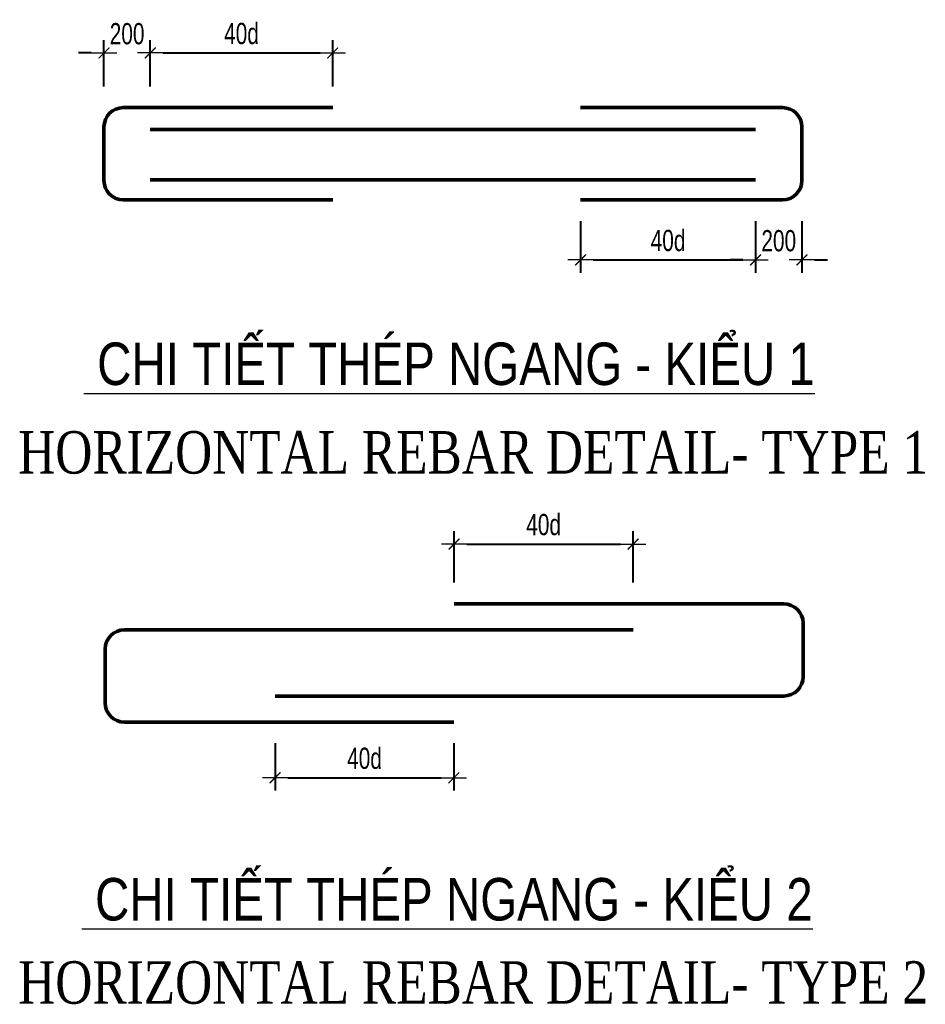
# Model space of a CAD drawing. Header units: millimetres. Extents: x 738475 to 1279438, y -34239 to 156422.
# Drawn here: x 1179553 to 1184881, y 87773 to 93569 of the extents above; entities that cross this region are included whole.
import ezdxf

# ---------------------------------------------------------------- set-up
doc = ezdxf.new("R2010")
doc.units = ezdxf.units.MM
doc.header["$MEASUREMENT"] = 0
doc.layers.get('Defpoints').update_dxf_attribs({"color": 151, "lineweight": 9})
for name, color, linetype, lineweight in [('NDC_S_DIM', 1, 'Continuous', 15), ('NDC_S_ENG TITLE', 3, 'Continuous', 20), ('NDC_S_VN TEXT', 7, 'Continuous', 20)]:
    doc.layers.add(name, color=color, linetype=linetype, lineweight=lineweight)
doc.layers.add('Reinforcement', color=4, linetype='Continuous')
doc.styles.add('ARIAL', font='arial.ttf', dxfattribs={"width": 0.8})
doc.styles.add('NDC_DIM', font='', dxfattribs={"width": 0.75})
doc.styles.add('VNTIMEH', font='vntimeh.shx', dxfattribs={"width": 0.8, "bigfont": 'vns.shx'})
doc.styles.get('NDC_DIM').set_extended_font_data('Dotum')
doc.dimstyles.new('NDC_dim_50', dxfattribs={"dimscale": 50, "dimtxt": 2.5, "dimasz": 1.5, "dimexe": 1.5, "dimexo": 2.5, "dimgap": 1, "dimtad": 1, "dimdec": 0, "dimzin": 0, "dimdsep": 46, "dimtxsty": 'NDC_DIM', "dimblk": 'DIMMARK', "dimcen": 0.09, "dimdle": 1.2, "dimclrd": 1, "dimclre": 1, "dimclrt": 3, "dimadec": 0, "dimazin": 0, "dimtfac": 1, "dimtdec": 0, "dimtix": 1, "dimtofl": 0, "dimtmove": 0, "dimatfit": 3, "dimfxl": 6, "dimfxlon": 1, "dimtolj": 1, "dimtzin": 0, "dimarcsym": 0})

# ---------------------------------------------------------------- blocks, each defined once
blk = doc.blocks.new('DIMMARK')
at = {"layer": 'NDC_S_DIM', "color": 1}
blk.add_line((-1.5, 0), (1, 0), dxfattribs=at)
at = {"layer": 'NDC_S_DIM', "color": 2, "const_width": 0.1}
blk.add_lwpolyline([(-0.424, -0.424), (0.424, 0.424)], dxfattribs=at)
blk = doc.blocks.new('*D269')
at = {"layer": 'Defpoints', "color": 0, "transparency": 16777216}
for p in [(1181394.6, 93372.8), (1180321, 93051), (1181394.6, 93051)]:
    blk.add_point(p, dxfattribs=at)
at = {"layer": 'NDC_S_DIM', "color": 1, "lineweight": -2, "transparency": 16777216}
for p, q in [((1180321, 93176), (1180321, 93447.8)), ((1181394.6, 93176), (1181394.6, 93447.8)), ((1180396, 93372.8), (1181319.6, 93372.8))]:
    blk.add_line(p, q, dxfattribs=at)
at = {"layer": 'NDC_S_DIM', "color": 1, "lineweight": -2, "transparency": 16777216, "xscale": 75, "yscale": 75, "zscale": 75, "rotation": 180}
blk.add_blockref('DIMMARK', (1180321, 93372.8), dxfattribs=at)
at = {"layer": 'NDC_S_DIM', "color": 1, "lineweight": -2, "transparency": 16777216, "xscale": 75, "yscale": 75, "zscale": 75}
blk.add_blockref('DIMMARK', (1181394.6, 93372.8), dxfattribs=at)
at = {"layer": 'NDC_S_DIM', "color": 3, "transparency": 16777216, "insert": (1180857.8, 93486.6), "char_height": 125, "attachment_point": 5, "style": 'NDC_DIM'}
blk.add_mtext('\\A1;40d', dxfattribs=at)
blk = doc.blocks.new('*D270')
at = {"layer": 'Defpoints', "color": 0, "transparency": 16777216}
for p in [(1182852.3, 92508.2), (1183882.1, 92508.2), (1183882.1, 92154.4)]:
    blk.add_point(p, dxfattribs=at)
at = {"layer": 'NDC_S_DIM', "color": 1, "lineweight": -2, "transparency": 16777216}
for p, q in [((1182852.3, 92383.2), (1182852.3, 92079.4)), ((1183882.1, 92383.2), (1183882.1, 92079.4)), ((1182927.3, 92154.4), (1183807.1, 92154.4))]:
    blk.add_line(p, q, dxfattribs=at)
at = {"layer": 'NDC_S_DIM', "color": 1, "lineweight": -2, "transparency": 16777216, "xscale": 75, "yscale": 75, "zscale": 75, "rotation": 180}
blk.add_blockref('DIMMARK', (1182852.3, 92154.4), dxfattribs=at)
at = {"layer": 'NDC_S_DIM', "color": 1, "lineweight": -2, "transparency": 16777216, "xscale": 75, "yscale": 75, "zscale": 75}
blk.add_blockref('DIMMARK', (1183882.1, 92154.4), dxfattribs=at)
at = {"layer": 'NDC_S_DIM', "color": 3, "transparency": 16777216, "insert": (1183367.2, 92268.3), "char_height": 125, "attachment_point": 5, "style": 'NDC_DIM'}
blk.add_mtext('\\A1;40d', dxfattribs=at)
blk = doc.blocks.new('*D271')
at = {"layer": 'Defpoints', "color": 0, "transparency": 16777216}
for p in [(1183161.6, 90482.2), (1182108.6, 90130.4), (1183161.6, 90130.4)]:
    blk.add_point(p, dxfattribs=at)
at = {"layer": 'NDC_S_DIM', "color": 1, "lineweight": -2, "transparency": 16777216}
for p, q in [((1182108.6, 90255.4), (1182108.6, 90557.2)), ((1183161.6, 90255.4), (1183161.6, 90557.2)), ((1182183.6, 90482.2), (1183086.6, 90482.2))]:
    blk.add_line(p, q, dxfattribs=at)
at = {"layer": 'NDC_S_DIM', "color": 1, "lineweight": -2, "transparency": 16777216, "xscale": 75, "yscale": 75, "zscale": 75, "rotation": 180}
blk.add_blockref('DIMMARK', (1182108.6, 90482.2), dxfattribs=at)
at = {"layer": 'NDC_S_DIM', "color": 1, "lineweight": -2, "transparency": 16777216, "xscale": 75, "yscale": 75, "zscale": 75}
blk.add_blockref('DIMMARK', (1183161.6, 90482.2), dxfattribs=at)
at = {"layer": 'NDC_S_DIM', "color": 3, "transparency": 16777216, "insert": (1182635.1, 90596.1), "char_height": 125, "attachment_point": 5, "style": 'NDC_DIM'}
blk.add_mtext('\\A1;40d', dxfattribs=at)
blk = doc.blocks.new('*D272')
at = {"layer": 'Defpoints', "color": 0, "transparency": 16777216}
for p in [(1181055.5, 89434.2), (1182107.2, 89434.2), (1182107.2, 89106.6)]:
    blk.add_point(p, dxfattribs=at)
at = {"layer": 'NDC_S_DIM', "color": 1, "lineweight": -2, "transparency": 16777216}
for p, q in [((1181055.5, 89309.2), (1181055.5, 89031.6)), ((1182107.2, 89309.2), (1182107.2, 89031.6)), ((1181130.5, 89106.6), (1182032.2, 89106.6))]:
    blk.add_line(p, q, dxfattribs=at)
at = {"layer": 'NDC_S_DIM', "color": 1, "lineweight": -2, "transparency": 16777216, "xscale": 75, "yscale": 75, "zscale": 75, "rotation": 180}
blk.add_blockref('DIMMARK', (1181055.5, 89106.6), dxfattribs=at)
at = {"layer": 'NDC_S_DIM', "color": 1, "lineweight": -2, "transparency": 16777216, "xscale": 75, "yscale": 75, "zscale": 75}
blk.add_blockref('DIMMARK', (1182107.2, 89106.6), dxfattribs=at)
at = {"layer": 'NDC_S_DIM', "color": 3, "transparency": 16777216, "insert": (1181581.4, 89220.5), "char_height": 125, "attachment_point": 5, "style": 'NDC_DIM'}
blk.add_mtext('\\A1;40d', dxfattribs=at)
blk = doc.blocks.new('*D273')
at = {"layer": 'Defpoints', "color": 0, "transparency": 16777216}
for p in [(1180048.5, 93372.8), (1180048.5, 93049.6), (1180321, 93051)]:
    blk.add_point(p, dxfattribs=at)
at = {"layer": 'NDC_S_DIM', "color": 1, "lineweight": -2, "transparency": 16777216}
for p, q in [((1180048.5, 93174.6), (1180048.5, 93447.8)), ((1180321, 93176), (1180321, 93447.8)), ((1179973.5, 93372.8), (1179898.5, 93372.8)), ((1180396, 93372.8), (1180471, 93372.8))]:
    blk.add_line(p, q, dxfattribs=at)
at = {"layer": 'NDC_S_DIM', "color": 1, "lineweight": -2, "transparency": 16777216, "xscale": 75, "yscale": 75, "zscale": 75}
blk.add_blockref('DIMMARK', (1180048.5, 93372.8), dxfattribs=at)
at = {"layer": 'NDC_S_DIM', "color": 1, "lineweight": -2, "transparency": 16777216, "xscale": 75, "yscale": 75, "zscale": 75, "rotation": 180}
blk.add_blockref('DIMMARK', (1180321, 93372.8), dxfattribs=at)
at = {"layer": 'NDC_S_DIM', "color": 3, "transparency": 16777216, "insert": (1180184.8, 93485.4), "char_height": 125, "attachment_point": 5, "style": 'NDC_DIM'}
blk.add_mtext('\\A1;200', dxfattribs=at)
blk = doc.blocks.new('*D262')
at = {"layer": 'Defpoints', "color": 0, "transparency": 16777216}
for p in [(1183882.1, 92508.2), (1184154.6, 92508.2), (1183882.1, 92154.4)]:
    blk.add_point(p, dxfattribs=at)
at = {"layer": 'NDC_S_DIM', "color": 1, "lineweight": -2, "transparency": 16777216}
for p, q in [((1183882.1, 92383.2), (1183882.1, 92079.4)), ((1184154.6, 92383.2), (1184154.6, 92079.4)), ((1183807.1, 92154.4), (1183732.1, 92154.4)), ((1184229.6, 92154.4), (1184304.6, 92154.4))]:
    blk.add_line(p, q, dxfattribs=at)
at = {"layer": 'NDC_S_DIM', "color": 1, "lineweight": -2, "transparency": 16777216, "xscale": 75, "yscale": 75, "zscale": 75}
blk.add_blockref('DIMMARK', (1183882.1, 92154.4), dxfattribs=at)
at = {"layer": 'NDC_S_DIM', "color": 1, "lineweight": -2, "transparency": 16777216, "xscale": 75, "yscale": 75, "zscale": 75, "rotation": 180}
blk.add_blockref('DIMMARK', (1184154.6, 92154.4), dxfattribs=at)
at = {"layer": 'NDC_S_DIM', "color": 3, "transparency": 16777216, "insert": (1184018.4, 92267), "char_height": 125, "attachment_point": 5, "style": 'NDC_DIM'}
blk.add_mtext('\\A1;200', dxfattribs=at)

msp = doc.modelspace()

# ---------------------------------------------------------------- linework, layer by layer
at = {"layer": 'Reinforcement', "lineweight": 50}
for p, q in [((1180321.024, 92922.095), (1183882.115, 92922.095)), ((1180321.024, 92626.689), (1183882.115, 92626.689))]:
    msp.add_line(p, q, dxfattribs=at)
for points in [[(1181394.632, 93051.008), (1180162.284, 93051.008, 0.41421356), (1180048.534, 92937.258), (1180048.534, 92621.959, 0.41421356), (1180162.284, 92508.209), (1181394.632, 92508.209)], [(1182852.274, 93051.008), (1184040.855, 93051.008, -0.41421356), (1184154.605, 92937.258), (1184154.605, 92621.959, -0.41421356), (1184040.855, 92508.209), (1182852.274, 92508.209)], [(1181055.536, 89587.57), (1184047.856, 89587.57, 0.41421356), (1184161.606, 89701.32), (1184161.606, 90016.619, 0.41421356), (1184047.856, 90130.369)], [(1184161.606, 90016.619, 0.41421356), (1184047.856, 90130.369), (1182108.571, 90130.369)], [(1183161.606, 89976.989), (1180169.286, 89976.989, 0.41421356), (1180055.536, 89863.239), (1180055.536, 89547.941, 0.41421356), (1180169.286, 89434.191), (1182107.187, 89434.191)]]:
    msp.add_lwpolyline(points, format="xyb", dxfattribs=at)

# ---------------------------------------------------------------- texts
at = {"layer": 'NDC_S_ENG TITLE', "style": 'VNTIMEH', "width": 0.8}
for s, p in [('horizontal rebar detail- type 1', (1179544.233, 90897.112)), ('horizontal rebar detail- type 2', (1179544.233, 87776.77))]:
    msp.add_text(s, height=250, dxfattribs=at).set_placement(p)
at = {"layer": 'NDC_S_VN TEXT', "style": 'ARIAL', "width": 0.8}
for s, p in [('%%u CHI TIẾT THÉP NGANG - KIỂU 1', (1179930.986, 91418.252)), ('%%u CHI TIẾT THÉP NGANG - KIỂU 2', (1179918.616, 88266.334))]:
    msp.add_text(s, height=250, dxfattribs=at).set_placement(p)

# ---------------------------------------------------------------- dimensions: what is measured, and where the dimension line sits
at = {"layer": 'NDC_S_DIM'}
for base, p1, p2, text, picture, middle in [((1180048.534, 93372.782), (1180321.024, 93051.008), (1180048.534, 93049.637), '200', '*D273', (1180184.779, 93485.366)), ((1181394.632, 93372.782), (1180321.024, 93051.008), (1181394.632, 93051.008), '40d', '*D269', (1180857.828, 93486.639)), ((1183882.115, 92154.426), (1182852.274, 92508.209), (1183882.115, 92508.209), '40d', '*D270', (1183367.195, 92268.283)), ((1183882.115, 92154.426), (1184154.605, 92508.243), (1183882.115, 92508.209), '200', '*D262', (1184018.36, 92267.011)), ((1183161.606, 90482.246), (1182108.571, 90130.369), (1183161.606, 90130.369), '40d', '*D271', (1182635.089, 90596.103)), ((1182107.187, 89106.65), (1181055.536, 89434.191), (1182107.187, 89434.191), '40d', '*D272', (1181581.361, 89220.506))]:
    dim = msp.add_linear_dim(base=base, p1=p1, p2=p2, text=text, dimstyle='NDC_dim_50', override={"dimtmove": 1}, dxfattribs=at)
    dim.commit()
    dim.dimension.update_dxf_attribs({"geometry": picture, "text_midpoint": middle})

doc.saveas('drawing.dxf')
